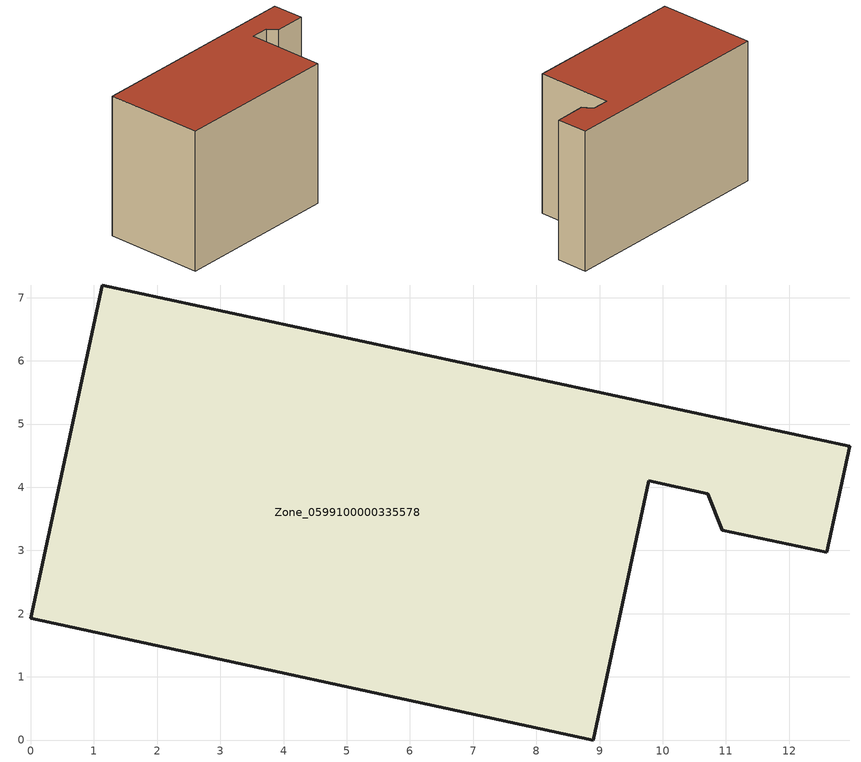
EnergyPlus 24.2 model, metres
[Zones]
Zone_0599100000335578
 floor ground (C_G): 0,1.93 1.13,7.2 12.96,4.65 12.6,2.97 10.94,3.32 10.71,3.9 9.78,4.1 8.9,0 z0
 wall outside (C_F): 1.13,7.2 0,1.93 8.9,0 9.78,4.1 10.71,3.9 10.94,3.32 12.6,2.97 12.96,4.65 1.13,7.2 z0:7.84
 roof outside (C_R): 12.6,2.97 12.96,4.65 1.13,7.2 0,1.93 8.9,0 9.78,4.1 10.71,3.9 10.94,3.32 z7.84
[BUILDING]
Pand.0599100000335578: North Axis=0; Terrain=City; Loads Convergence Tolerance Value=0.04; Temperature Convergence Tolerance Value=0.4; Solar Distribution=FullExterior; Maximum Number of Warmup Days=25; Minimum Number of Warmup Days=1
[Site:Location]
Rotterdam.The.Hague.AP_ZH_NLD Design_Conditions: Latitude=51.96; Longitude=4.45; Time Zone=1; Elevation=-4.5
[SITE:GROUNDTEMPERATURE:BUILDINGSURFACE]
18, 18, 18, 18, 18, 18, 18, 18, 18, 18, 18, 18
[MATERIAL] Thermal Absorptance=0.9; Solar Absorptance=0.7; Visible Absorptance=0.7
Name | Roughness | Thickness | Conductivity | Density | Specific Heat
G.TI.1975-1991 | MediumSmooth | 0.15 | 0.288461 | 540 | 1210
F.TI.1975-1991 | Rough | 0.3 | 0.230769 | 1920 | 840
R.TI.1975-1991 | MediumRough | 0.2 | 0.153846 | 1500 | 1000
[CONSTRUCTION]
C_G: G.TI.1975-1991
C_F: F.TI.1975-1991
C_R: R.TI.1975-1991
[ZONE]
Zone_0599100000335578: Type=1; Multiplier=1; Ceiling Height=Autocalculate; Volume=Autocalculate; Floor Area=autocalculate; Part of Total Floor Area=Yes
[ZONEINFILTRATION:DESIGNFLOWRATE]
Infil_Zone_0599100000335578: Zone or ZoneList or Space or SpaceList=Zone_0599100000335578; Schedule=AlwaysOn; Design Flow Rate Calculation Method=Flow/Area; Flow Rate per Floor Area=0.003; Constant Term Coefficient=1; Temperature Term Coefficient=0; Velocity Term Coefficient=0; Velocity Squared Term Coefficient=0
[HVACTEMPLATE:ZONE:IDEALLOADSAIRSYSTEM]
Zone_0599100000335578: Maximum Heating Supply Air Temperature=50; Minimum Cooling Supply Air Temperature=13; Maximum Heating Supply Air Humidity Ratio=0.0156; Minimum Cooling Supply Air Humidity Ratio=0.0077; Heating Limit=NoLimit; Cooling Limit=NoLimit; Dehumidification Control Type=ConstantSensibleHeatRatio; Cooling Sensible Heat Ratio=0.7; Dehumidification Setpoint=60; Humidification Control Type=None; Humidification Setpoint=30; Outdoor Air Method=None; Outdoor Air Flow Rate per Person=0.00944; Outdoor Air Flow Rate per Zone Floor Area=0; Outdoor Air Flow Rate per Zone=0; Demand Controlled Ventilation Type=None; Outdoor Air Economizer Type=NoEconomizer; Heat Recovery Type=None; Sensible Heat Recovery Effectiveness=0.7; Latent Heat Recovery Effectiveness=0.65
[ZONECONTROL:THERMOSTAT]
ThermostatControl_Zone_0599100000335578: Zone or ZoneList=Zone_0599100000335578; Control Type Schedule=DualSetpointControlType; Control 1=Thermostat_Zone_0599100000335578; Temperature Difference Between Cutout And Setpoint=0
[THERMOSTATSETPOINT:DUALSETPOINT]
Thermostat_Zone_0599100000335578: Heating Setpoint Temperature Schedule=HeatingSetpoint_Zone_0599100000335578; Cooling Setpoint Temperature Schedule=CoolingSetpoint_Zone_0599100000335578
[SCHEDULE:COMPACT]
HeatingSetpoint_Zone_0599100000335578: Through: 12/31, For: AllDays, Until: 24:00, 21
CoolingSetpoint_Zone_0599100000335578: Through: 12/31, For: AllDays, Until: 24:00, 24
DualSetpointControlType: Through: 12/31, For: AllDays, Until: 24:00, 4
AlwaysOn: Through: 12/31, For: AllDays, Until: 24:00, 1
